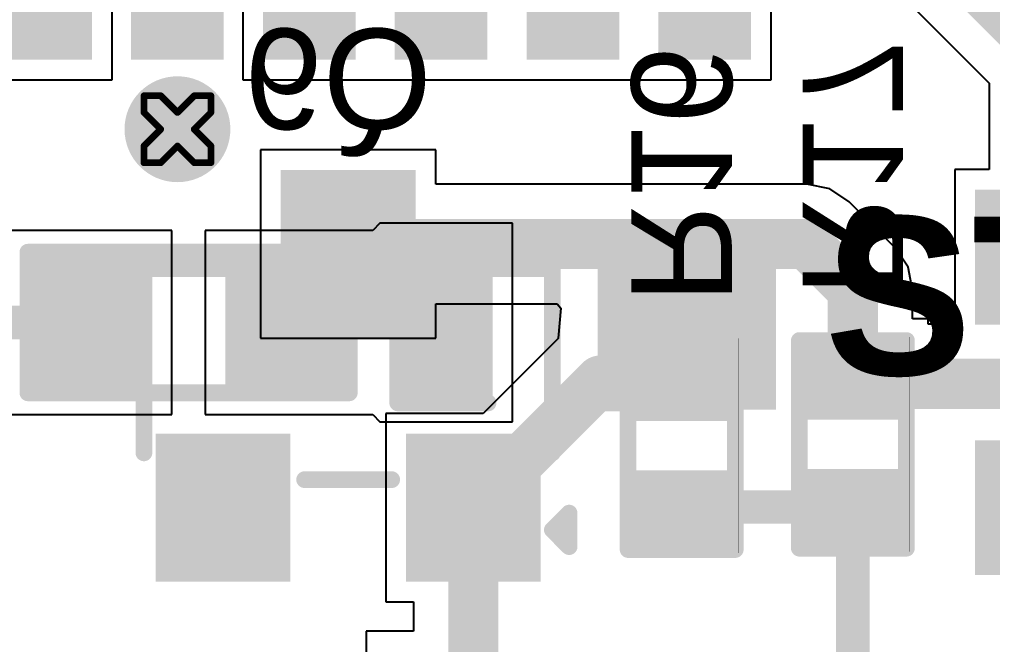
# Model space of a CAD drawing. Header units: inches. Extents: x -1 to 351, y 0 to 83.
# Drawn here: x 59.42 to 66.81, y 15.6 to 20.34 of the extents above; entities that cross this region are included whole.
import ezdxf

# ---------------------------------------------------------------- set-up
doc = ezdxf.new("R2010")
doc.units = ezdxf.units.IN
for name, color, linetype in [('Bottom Layer', 5, 'Continuous'), ('Bottom Overlay', 54, 'Continuous'), ('Bottom Paste', 16, 'Continuous'), ('Bottom Solder', 6, 'Continuous'), ('Drill Drawing', 1, 'Continuous'), ('Top Layer', 1, 'Continuous'), ('Top Overlay', 2, 'Continuous'), ('Top Paste', 8, 'Continuous'), ('Top Solder', 216, 'Continuous'), ('Via Holes', 16, 'Continuous')]:
    doc.layers.add(name, color=color, linetype=linetype)
doc.styles.add('Arial', font='', dxfattribs={"height": 0.2})
doc.styles.add('Arial_Bold', font='', dxfattribs={"height": 0.2})
doc.styles.get('Arial').set_extended_font_data('Arial')
doc.styles.get('Arial_Bold').set_extended_font_data('Arial', bold=True)

# ---------------------------------------------------------------- blocks, each defined once
blk = doc.blocks.new('R___0402_B_32')
at = {"layer": 'Bottom Layer'}
for points in [[(-0.2413, 0.3175), (-0.2412999999999999, -0.3175), (-0.6985, -0.3175), (-0.6985, 0.3175)], [(0.6985, 0.3175), (0.6985, -0.3175), (0.2413, -0.3175), (0.2412999999999999, 0.3175)]]:
    blk.add_hatch(color=5, dxfattribs=at).paths.add_polyline_path(points)
at = {"layer": 'Bottom Paste'}
for points in [[(-0.2413, 0.3175), (-0.2412999999999999, -0.3175), (-0.6985, -0.3175), (-0.6985, 0.3175)], [(0.6985, 0.3175), (0.6985, -0.3175), (0.2413, -0.3175), (0.2412999999999999, 0.3175)]]:
    blk.add_hatch(color=16, dxfattribs=at).paths.add_polyline_path(points)
at = {"layer": 'Bottom Solder'}
for points in [[(-0.18629884, 0.37250116), (-0.1862988399999999, -0.37250116), (-0.75350116, -0.37250116), (-0.75350116, 0.37250116)], [(0.75350116, 0.37250116), (0.75350116, -0.37250116), (0.18629884, -0.37250116), (0.1862988399999999, 0.37250116)]]:
    blk.add_hatch(color=6, dxfattribs=at).paths.add_polyline_path(points)
at = {"layer": 'Bottom Overlay'}
for points, const_width in [([(-0.7874, -0.4064), (-0.7874, 0.4064)], 0.127), ([(0.7874, 0.4064), (-0.7874, 0.4064)], 0.127), ([(0.7874, -0.4064), (0.7874, 0.4064)], 0.127), ([(0.8128, 0.4318), (-0.8128, 0.4318)], 0.0032258), ([(0.7874, -0.4064), (-0.7874, -0.4064)], 0.127)]:
    blk.add_lwpolyline(points, dxfattribs=dict(at, const_width=const_width))
for points, const_width in [([(-0.8191499999999999, 0.4064, 1), (-0.7556499999999999, 0.4064, 1)], 0.0635), ([(-0.8191499999999999, 0.4064, 1), (-0.7556499999999999, 0.4064, 1)], 0.0635), ([(0.7556499999999999, 0.4064, 1), (0.8191499999999999, 0.4064, 1)], 0.0635), ([(0.7556499999999999, 0.4064, 1), (0.8191499999999999, 0.4064, 1)], 0.0635), ([(-0.81360518, 0.4318, 1), (-0.8119948199999999, 0.4318, 1)], 0.0016129), ([(0.8119948199999999, 0.4318, 1), (0.81360518, 0.4318, 1)], 0.0016129), ([(-0.8191499999999999, -0.4064, 1), (-0.7556499999999999, -0.4064, 1)], 0.0635), ([(-0.8191499999999999, -0.4064, 1), (-0.7556499999999999, -0.4064, 1)], 0.0635), ([(0.7556499999999999, -0.4064, 1), (0.8191499999999999, -0.4064, 1)], 0.0635), ([(0.7556499999999999, -0.4064, 1), (0.8191499999999999, -0.4064, 1)], 0.0635)]:
    blk.add_lwpolyline(points, format="xyb", close=True, dxfattribs=dict(at, const_width=const_width))
blk = doc.blocks.new('R___0402_B_33')
at = {"layer": 'Bottom Layer'}
for points in [[(-0.2413, 0.3175), (-0.2412999999999999, -0.3175), (-0.6985, -0.3175), (-0.6985, 0.3175)], [(0.6985, 0.3175), (0.6985, -0.3175), (0.2413, -0.3175), (0.2412999999999999, 0.3175)]]:
    blk.add_hatch(color=5, dxfattribs=at).paths.add_polyline_path(points)
at = {"layer": 'Bottom Paste'}
for points in [[(-0.2413, 0.3175), (-0.2412999999999999, -0.3175), (-0.6985, -0.3175), (-0.6985, 0.3175)], [(0.6985, 0.3175), (0.6985, -0.3175), (0.2413, -0.3175), (0.2412999999999999, 0.3175)]]:
    blk.add_hatch(color=16, dxfattribs=at).paths.add_polyline_path(points)
at = {"layer": 'Bottom Solder'}
for points in [[(-0.18629884, 0.37250116), (-0.1862988399999999, -0.37250116), (-0.75350116, -0.37250116), (-0.75350116, 0.37250116)], [(0.75350116, 0.37250116), (0.75350116, -0.37250116), (0.18629884, -0.37250116), (0.1862988399999999, 0.37250116)]]:
    blk.add_hatch(color=6, dxfattribs=at).paths.add_polyline_path(points)
at = {"layer": 'Bottom Overlay'}
for points, const_width in [([(-0.7874, -0.4064), (-0.7874, 0.4064)], 0.127), ([(0.7874, 0.4064), (-0.7874, 0.4064)], 0.127), ([(0.7874, -0.4064), (0.7874, 0.4064)], 0.127), ([(0.8128, 0.4318), (-0.8128, 0.4318)], 0.0032258), ([(0.7874, -0.4064), (-0.7874, -0.4064)], 0.127)]:
    blk.add_lwpolyline(points, dxfattribs=dict(at, const_width=const_width))
for points, const_width in [([(-0.8191499999999999, 0.4064, 1), (-0.7556499999999999, 0.4064, 1)], 0.0635), ([(-0.8191499999999999, 0.4064, 1), (-0.7556499999999999, 0.4064, 1)], 0.0635), ([(0.7556499999999999, 0.4064, 1), (0.8191499999999999, 0.4064, 1)], 0.0635), ([(0.7556499999999999, 0.4064, 1), (0.8191499999999999, 0.4064, 1)], 0.0635), ([(-0.81360518, 0.4318, 1), (-0.8119948199999999, 0.4318, 1)], 0.0016129), ([(0.8119948199999999, 0.4318, 1), (0.81360518, 0.4318, 1)], 0.0016129), ([(-0.8191499999999999, -0.4064, 1), (-0.7556499999999999, -0.4064, 1)], 0.0635), ([(-0.8191499999999999, -0.4064, 1), (-0.7556499999999999, -0.4064, 1)], 0.0635), ([(0.7556499999999999, -0.4064, 1), (0.8191499999999999, -0.4064, 1)], 0.0635), ([(0.7556499999999999, -0.4064, 1), (0.8191499999999999, -0.4064, 1)], 0.0635)]:
    blk.add_lwpolyline(points, format="xyb", close=True, dxfattribs=dict(at, const_width=const_width))
blk = doc.blocks.new('R___0603_43')
at = {"layer": 'Top Layer'}
for points in [[(-0.3809999999999999, 0.4445), (-0.3810000000000001, -0.4445), (-1.143, -0.4445), (-1.143, 0.4445)], [(1.143, 0.4445), (1.143, -0.4445), (0.3809999999999999, -0.4445), (0.3810000000000001, 0.4445)]]:
    blk.add_hatch(color=1, dxfattribs=at).paths.add_polyline_path(points)
at = {"layer": 'Top Paste'}
for points in [[(-0.3809999999999999, 0.4445), (-0.3810000000000001, -0.4445), (-1.143, -0.4445), (-1.143, 0.4445)], [(1.143, 0.4445), (1.143, -0.4445), (0.3809999999999999, -0.4445), (0.3810000000000001, 0.4445)]]:
    blk.add_hatch(color=8, dxfattribs=at).paths.add_polyline_path(points)
at = {"layer": 'Top Solder'}
for points in [[(-0.2793999999999999, 0.5460999999999999), (-0.2794, -0.5461), (-1.2446, -0.5460999999999999), (-1.2446, 0.5461)], [(1.2446, 0.5460999999999999), (1.2446, -0.5461), (0.2793999999999999, -0.5460999999999999), (0.2794, 0.5461)]]:
    blk.add_hatch(color=216, dxfattribs=at).paths.add_polyline_path(points)
at = {"layer": 'Top Overlay', "const_width": 0.127}
for points in [[(-1.2192, -0.5334), (-1.2192, 0.5334)], [(-1.2192, 0.5334), (1.2192, 0.5334)], [(1.2192, -0.5334), (1.2192, 0.5334)], [(-1.2192, -0.5334), (1.2192, -0.5334)]]:
    blk.add_lwpolyline(points, dxfattribs=at)
at = {"layer": 'Top Overlay', "const_width": 0.0635}
for points in [[(-1.25095, 0.5334, 1), (-1.18745, 0.5334, 1)], [(-1.25095, 0.5334, 1), (-1.18745, 0.5334, 1)], [(1.18745, 0.5334, 1), (1.25095, 0.5334, 1)], [(1.18745, 0.5334, 1), (1.25095, 0.5334, 1)], [(-1.25095, -0.5334, 1), (-1.18745, -0.5334, 1)], [(-1.25095, -0.5334, 1), (-1.18745, -0.5334, 1)], [(1.18745, -0.5334, 1), (1.25095, -0.5334, 1)], [(1.18745, -0.5334, 1), (1.25095, -0.5334, 1)]]:
    blk.add_lwpolyline(points, format="xyb", close=True, dxfattribs=at)
blk = doc.blocks.new('SOT_23_B_49')
at = {"layer": 'Bottom Layer'}
for points in [[(-1.36000109, 1.46000089), (-0.54000019, 1.46000089), (-0.54000019, 0.54000019), (-1.36000109, 0.54000019)], [(0.54000019, 1.46000089), (1.36000109, 1.46000089), (1.36000109, 0.54000019), (0.54000019, 0.54000019)], [(-0.41000045, -0.54000019), (0.41000045, -0.54000019), (0.41000045, -1.46000089), (-0.41000045, -1.46000089)]]:
    blk.add_hatch(color=5, dxfattribs=at).paths.add_polyline_path(points)
at = {"layer": 'Bottom Paste'}
for points in [[(-1.36000109, 1.46000089), (-0.54000019, 1.46000089), (-0.54000019, 0.54000019), (-1.36000109, 0.54000019)], [(0.54000019, 1.46000089), (1.36000109, 1.46000089), (1.36000109, 0.54000019), (0.54000019, 0.54000019)], [(-0.41000045, -0.54000019), (0.41000045, -0.54000019), (0.41000045, -1.46000089), (-0.41000045, -1.46000089)]]:
    blk.add_hatch(color=16, dxfattribs=at).paths.add_polyline_path(points)
at = {"layer": 'Bottom Solder'}
for points in [[(-1.46160109, 1.56160089), (-0.43840019, 1.56160089), (-0.43840019, 0.43840019), (-1.46160109, 0.43840019)], [(0.43840019, 1.56160089), (1.46160109, 1.56160089), (1.46160109, 0.43840019), (0.43840019, 0.43840019)], [(-0.51160045, -0.43840019), (0.51160045, -0.43840019), (0.51160045, -1.56160089), (-0.51160045, -1.56160089)]]:
    blk.add_hatch(color=6, dxfattribs=at).paths.add_polyline_path(points)
at = {"layer": 'Bottom Overlay', "const_width": 0.127}
for points in [[(-1.6764, 1.2954), (-1.6764, 1.0414)], [(-1.5494, 1.1684), (-1.6764, 1.2954)], [(-1.5494, 1.1684), (-1.6764, 1.0414)], [(0.3302, 0.7874), (-0.3302, 0.7874)], [(-1.5494, 0.5841999999999999), (-1.5494, -0.8128)], [(1.5494, 0.5841999999999999), (1.5494, -0.8128)], [(-0.5588, -0.8128), (-1.5494, -0.8128)], [(1.5494, -0.8128), (0.5588, -0.8128)]]:
    blk.add_lwpolyline(points, dxfattribs=at)
at = {"layer": 'Bottom Overlay', "const_width": 0.0635}
for points in [[(-1.70815, 1.2954, 1), (-1.64465, 1.2954, 1)], [(-1.70815, 1.2954, 1), (-1.64465, 1.2954, 1)], [(-1.58115, 1.1684, 1), (-1.51765, 1.1684, 1)], [(-1.58115, 1.1684, 1), (-1.51765, 1.1684, 1)], [(-1.70815, 1.0414, 1), (-1.64465, 1.0414, 1)], [(-1.70815, 1.0414, 1), (-1.64465, 1.0414, 1)], [(-0.36195, 0.7874, 1), (-0.29845, 0.7874, 1)], [(0.29845, 0.7874, 1), (0.36195, 0.7874, 1)], [(-1.58115, 0.5841999999999999, 1), (-1.51765, 0.5841999999999999, 1)], [(1.51765, 0.5841999999999999, 1), (1.58115, 0.5841999999999999, 1)], [(-1.58115, -0.8128, 1), (-1.51765, -0.8128, 1)], [(-1.58115, -0.8128, 1), (-1.51765, -0.8128, 1)], [(-0.5905499999999999, -0.8128, 1), (-0.52705, -0.8128, 1)], [(0.52705, -0.8128, 1), (0.5905499999999999, -0.8128, 1)], [(1.51765, -0.8128, 1), (1.58115, -0.8128, 1)], [(1.51765, -0.8128, 1), (1.58115, -0.8128, 1)]]:
    blk.add_lwpolyline(points, format="xyb", close=True, dxfattribs=at)
blk = doc.blocks.new('SOT_23_B_51')
at = {"layer": 'Bottom Layer'}
for points in [[(-1.36000109, 1.46000089), (-0.54000019, 1.46000089), (-0.54000019, 0.54000019), (-1.36000109, 0.54000019)], [(0.54000019, 1.46000089), (1.36000109, 1.46000089), (1.36000109, 0.54000019), (0.54000019, 0.54000019)], [(-0.41000045, -0.54000019), (0.41000045, -0.54000019), (0.41000045, -1.46000089), (-0.41000045, -1.46000089)]]:
    blk.add_hatch(color=5, dxfattribs=at).paths.add_polyline_path(points)
at = {"layer": 'Bottom Paste'}
for points in [[(-1.36000109, 1.46000089), (-0.54000019, 1.46000089), (-0.54000019, 0.54000019), (-1.36000109, 0.54000019)], [(0.54000019, 1.46000089), (1.36000109, 1.46000089), (1.36000109, 0.54000019), (0.54000019, 0.54000019)], [(-0.41000045, -0.54000019), (0.41000045, -0.54000019), (0.41000045, -1.46000089), (-0.41000045, -1.46000089)]]:
    blk.add_hatch(color=16, dxfattribs=at).paths.add_polyline_path(points)
at = {"layer": 'Bottom Solder'}
for points in [[(-1.46160109, 1.56160089), (-0.43840019, 1.56160089), (-0.43840019, 0.43840019), (-1.46160109, 0.43840019)], [(0.43840019, 1.56160089), (1.46160109, 1.56160089), (1.46160109, 0.43840019), (0.43840019, 0.43840019)], [(-0.51160045, -0.43840019), (0.51160045, -0.43840019), (0.51160045, -1.56160089), (-0.51160045, -1.56160089)]]:
    blk.add_hatch(color=6, dxfattribs=at).paths.add_polyline_path(points)
at = {"layer": 'Bottom Overlay', "const_width": 0.127}
for points in [[(-1.6764, 1.2954), (-1.6764, 1.0414)], [(-1.6764, 1.2954), (-1.5494, 1.1684)], [(-1.5494, 1.1684), (-1.6764, 1.0414)], [(-0.3302, 0.7874), (0.3302, 0.7874)], [(-1.5494, 0.5841999999999999), (-1.5494, -0.8128)], [(1.5494, 0.5841999999999999), (1.5494, -0.8128)], [(-1.5494, -0.8128), (-0.5588, -0.8128)], [(0.5588, -0.8128), (1.5494, -0.8128)]]:
    blk.add_lwpolyline(points, dxfattribs=at)
at = {"layer": 'Bottom Overlay', "const_width": 0.0635}
for points in [[(-1.70815, 1.2954, 1), (-1.64465, 1.2954, 1)], [(-1.70815, 1.2954, 1), (-1.64465, 1.2954, 1)], [(-1.58115, 1.1684, 1), (-1.51765, 1.1684, 1)], [(-1.58115, 1.1684, 1), (-1.51765, 1.1684, 1)], [(-1.70815, 1.0414, 1), (-1.64465, 1.0414, 1)], [(-1.70815, 1.0414, 1), (-1.64465, 1.0414, 1)], [(-0.36195, 0.7874, 1), (-0.29845, 0.7874, 1)], [(0.29845, 0.7874, 1), (0.36195, 0.7874, 1)], [(-1.58115, 0.5841999999999999, 1), (-1.51765, 0.5841999999999999, 1)], [(1.51765, 0.5841999999999999, 1), (1.58115, 0.5841999999999999, 1)], [(-1.58115, -0.8128, 1), (-1.51765, -0.8128, 1)], [(-1.58115, -0.8128, 1), (-1.51765, -0.8128, 1)], [(-0.5905499999999999, -0.8128, 1), (-0.52705, -0.8128, 1)], [(0.52705, -0.8128, 1), (0.5905499999999999, -0.8128, 1)], [(1.51765, -0.8128, 1), (1.58115, -0.8128, 1)], [(1.51765, -0.8128, 1), (1.58115, -0.8128, 1)]]:
    blk.add_lwpolyline(points, format="xyb", close=True, dxfattribs=at)
blk = doc.blocks.new('LED_0603_57')
at = {"layer": 'Top Layer'}
for points in [[(-0.999998, 0.5000002699999999), (-0.499999, 0.5000002699999999), (-0.499999, -0.5000002699999999), (-0.999998, -0.5000002699999999)], [(0.50000154, 0.5000002699999999), (1.00000054, 0.5000002699999999), (1.00000054, -0.5000002699999999), (0.50000154, -0.5000002699999999)]]:
    blk.add_hatch(color=1, dxfattribs=at).paths.add_polyline_path(points)
at = {"layer": 'Top Overlay'}
blk.add_hatch(color=2, dxfattribs=at).paths.add_polyline_path([(1.11761778, -0.6603492), (1.7526127, -0.6603492), (1.7526127, 0.6604508), (1.11761778, 0.6604508)])
at = {"layer": 'Top Paste'}
for points in [[(-0.999998, 0.5000002699999999), (-0.499999, 0.5000002699999999), (-0.499999, -0.5000002699999999), (-0.999998, -0.5000002699999999)], [(0.50000154, 0.5000002699999999), (1.00000054, 0.5000002699999999), (1.00000054, -0.5000002699999999), (0.50000154, -0.5000002699999999)]]:
    blk.add_hatch(color=8, dxfattribs=at).paths.add_polyline_path(points)
at = {"layer": 'Top Solder'}
for points in [[(-1.101598, 0.6016002699999999), (-0.398399, 0.6016002699999999), (-0.398399, -0.6016002699999999), (-1.101598, -0.6016002699999999)], [(0.39840154, 0.6016002699999999), (1.10160054, 0.6016002699999999), (1.10160054, -0.6016002699999999), (0.39840154, -0.6016002699999999)]]:
    blk.add_hatch(color=216, dxfattribs=at).paths.add_polyline_path(points)
at = {"layer": 'Top Overlay', "const_width": 0.127}
for points in [[(-1.1176, 0.6096), (-0.4318, 0.6096)], [(-1.1176, -0.6096), (-1.1176, 0.6096)], [(0.4318, 0.6096), (1.11760254, 0.6096)], [(1.11760254, -0.6096), (1.11760254, 0.6096)], [(-1.1176, -0.6096), (-0.4318, -0.6096)], [(0.4318, -0.6096), (1.11760254, -0.6096)]]:
    blk.add_lwpolyline(points, dxfattribs=at)
at = {"layer": 'Top Overlay', "const_width": 0.0635}
for points in [[(-1.14935, 0.6096, 1), (-1.08585, 0.6096, 1)], [(-1.14935, 0.6096, 1), (-1.08585, 0.6096, 1)], [(-0.46355, 0.6096, 1), (-0.40005, 0.6096, 1)], [(0.40005, 0.6096, 1), (0.46355, 0.6096, 1)], [(1.08585254, 0.6096, 1), (1.14935254, 0.6096, 1)], [(1.08585254, 0.6096, 1), (1.14935254, 0.6096, 1)], [(-1.14935, -0.6096, 1), (-1.08585, -0.6096, 1)], [(-1.14935, -0.6096, 1), (-1.08585, -0.6096, 1)], [(-0.46355, -0.6096, 1), (-0.40005, -0.6096, 1)], [(0.40005, -0.6096, 1), (0.46355, -0.6096, 1)], [(1.08585254, -0.6096, 1), (1.14935254, -0.6096, 1)], [(1.08585254, -0.6096, 1), (1.14935254, -0.6096, 1)]]:
    blk.add_lwpolyline(points, format="xyb", close=True, dxfattribs=at)
blk = doc.blocks.new('V________T______59')
at = {"layer": 'Top Layer'}
for points in [[(-2.74999704, -0.46249971), (-2.24999804, -0.46249971), (-2.24999804, -2.06249905), (-2.74999704, -2.06249905)], [(-1.7499965, -0.46249971), (-1.2499975, -0.46249971), (-1.2499975, -2.06249905), (-1.7499965, -2.06249905)], [(-0.7499959599999999, -0.46249971), (-0.24999696, -0.46249971), (-0.24999696, -2.06249905), (-0.7499959599999999, -2.06249905)], [(0.25000204, -0.46249971), (0.75000104, -0.46249971), (0.75000104, -2.06249905), (0.25000204, -2.06249905)], [(1.25000258, -0.46249971), (1.75000158, -0.46249971), (1.75000158, -2.06249905), (1.25000258, -2.06249905)], [(2.25000312, -0.46249971), (2.75000212, -0.46249971), (2.75000212, -2.06249905), (2.25000312, -2.06249905)]]:
    blk.add_hatch(color=1, dxfattribs=at).paths.add_polyline_path(points)
at = {"layer": 'Top Paste'}
for points in [[(-2.74999704, -0.46249971), (-2.24999804, -0.46249971), (-2.24999804, -2.06249905), (-2.74999704, -2.06249905)], [(-1.7499965, -0.46249971), (-1.2499975, -0.46249971), (-1.2499975, -2.06249905), (-1.7499965, -2.06249905)], [(-0.7499959599999999, -0.46249971), (-0.24999696, -0.46249971), (-0.24999696, -2.06249905), (-0.7499959599999999, -2.06249905)], [(0.25000204, -0.46249971), (0.75000104, -0.46249971), (0.75000104, -2.06249905), (0.25000204, -2.06249905)], [(1.25000258, -0.46249971), (1.75000158, -0.46249971), (1.75000158, -2.06249905), (1.25000258, -2.06249905)], [(2.25000312, -0.46249971), (2.75000212, -0.46249971), (2.75000212, -2.06249905), (2.25000312, -2.06249905)]]:
    blk.add_hatch(color=8, dxfattribs=at).paths.add_polyline_path(points)
at = {"layer": 'Top Solder'}
for points in [[(-2.85159704, -0.36089971), (-2.14839804, -0.36089971), (-2.14839804, -2.16409905), (-2.85159704, -2.16409905)], [(-1.8515965, -0.36089971), (-1.1483975, -0.36089971), (-1.1483975, -2.16409905), (-1.8515965, -2.16409905)], [(-0.8515959599999999, -0.36089971), (-0.14839696, -0.36089971), (-0.14839696, -2.16409905), (-0.8515959599999999, -2.16409905)], [(0.14840204, -0.36089971), (0.8516010399999999, -0.36089971), (0.8516010399999999, -2.16409905), (0.14840204, -2.16409905)], [(1.14840258, -0.36089971), (1.85160158, -0.36089971), (1.85160158, -2.16409905), (1.14840258, -2.16409905)], [(2.14840312, -0.36089971), (2.85160212, -0.36089971), (2.85160212, -2.16409905), (2.14840312, -2.16409905)]]:
    blk.add_hatch(color=216, dxfattribs=at).paths.add_polyline_path(points)

msp = doc.modelspace()

# ---------------------------------------------------------------- hatches: boundary and pattern name
at = {"layer": 'Bottom Layer'}
h = msp.add_hatch(color=5, dxfattribs=at)
edge = h.paths.add_edge_path()
edge.add_arc((60.62318329999999, 19.5039615), 0.2999994, 0, 360)
at = {"layer": 'Bottom Solder'}
h = msp.add_hatch(color=6, dxfattribs=at)
edge = h.paths.add_edge_path()
edge.add_arc((60.62318329999999, 19.5039615), 0.4015993999999999, 0, 360)
at = {"layer": 'Top Layer'}
h = msp.add_hatch(color=1, dxfattribs=at)
edge = h.paths.add_edge_path()
edge.add_arc((60.62318329999999, 19.5039615), 0.2999994, 0, 360)
at = {"layer": 'Top Solder'}
h = msp.add_hatch(color=216, dxfattribs=at)
edge = h.paths.add_edge_path()
edge.add_arc((60.62318329999999, 19.5039615), 0.4015993999999999, 0, 360)
at = {"layer": 'Via Holes'}
h = msp.add_hatch(color=7, dxfattribs=at)
edge = h.paths.add_edge_path()
edge.add_arc((60.62318329999999, 19.5039615), 0.1499997, 0, 360)

# ---------------------------------------------------------------- linework, layer by layer
at = {"layer": 'Bottom Layer'}
for p, q in [((65.59633057999999, 21.03968614), (66.78243945999999, 19.8535798)), ((66.78243945999999, 19.8535798), (66.78243945999999, 19.19740636)), ((62.58235134, 19.34740606), (61.25435297999999, 19.34740606)), ((61.25435297999999, 19.34740606), (61.25435297999999, 17.9194079)), ((62.58235134, 19.0866141), (62.58235134, 19.34740606)), ((66.78243945999999, 19.19740636), (66.52164749999999, 19.19740636)), ((66.52164749999999, 19.19740636), (66.52164749999999, 18.02641302)), ((65.39847474, 19.0866141), (62.58235134, 19.0866141)), ((65.57191101999999, 19.05211582), (65.39847474, 19.0866141)), ((65.71894146, 18.9538737), (65.57191101999999, 19.05211582)), ((66.06833877999999, 18.60447384), (65.71894146, 18.9538737)), ((66.0683464, 18.60446876), (66.06833877999999, 18.60447384)), ((66.16658851999999, 18.45743832), (66.0683464, 18.60446876)), ((66.20108934, 18.28400204), (66.16658851999999, 18.45743832)), ((66.2010868, 18.28398934), (66.20108934, 18.28400204)), ((66.2010868, 18.06600654), (66.2010868, 18.28398934)), ((62.58235134, 17.9194079), (62.58235134, 18.18019986)), ((62.58235134, 18.18019986), (63.50529589999999, 18.18019986)), ((63.50529589999999, 18.18019986), (63.53301491999999, 18.14581334)), ((63.53301491999999, 18.14581334), (63.51184147999999, 17.91782802)), ((66.31937968, 18.06600654), (66.2010868, 18.06600654)), ((66.31937968, 18.02641302), (66.31937968, 18.06600654)), ((66.52164749999999, 18.02641302), (66.31937968, 18.02641302)), ((61.25435297999999, 17.9194079), (62.58235134, 17.9194079)), ((63.51183894, 17.91782294), (62.94141843999999, 17.34740498)), ((63.51184147999999, 17.91782802), (63.51183894, 17.91782294)), ((62.94141843999999, 17.34740498), (62.20435362, 17.34740498)), ((62.20435362, 17.34740498), (62.20435362, 15.91940682)), ((62.20435362, 15.91940682), (62.41514567999999, 15.91940682)), ((62.41514567999999, 15.91940682), (62.41514567999999, 15.69681646)), ((62.41514567999999, 15.69681646), (62.05388148, 15.69681646)), ((62.05388148, 15.69681646), (62.05388148, 13.188823))]:
    msp.add_line(p, q, dxfattribs=at)
for points, const_width in [([(65.7840569, 21.49289326), (67.23564658, 20.04130358)], 0.3809999999999999), ([(61.91835216, 18.63340698), (65.39847474, 18.63340698)], 0.3809999999999999), ([(65.39847474, 18.63340698), (65.74787968, 18.28400204)], 0.3809999999999999), ([(65.74787968, 17.5732059), (65.74787968, 18.28400204)], 0.3809999999999999), ([(63.13785442, 16.90290752), (63.83231073999999, 17.59736384)], 0.3809999999999999), ([(63.83231073999999, 17.59736384), (64.4246362, 17.59736384)], 0.3809999999999999), ([(64.4246362, 17.59736384), (64.44879413999999, 17.5732059)], 0.3809999999999999), ([(65.74787968, 17.5732059), (67.02288348, 17.5732059)], 0.3809999999999999), ([(62.8683528, 16.6834058), (63.08785451999999, 16.90290752)], 0.3809999999999999), ([(63.08785451999999, 16.90290752), (63.13785442, 16.90290752)], 0.3809999999999999), ([(62.8683528, 16.6334059), (62.8683528, 16.6834058)], 0.3809999999999999), ([(62.8683528, 16.6334059), (62.8683528, 16.6834058)], 0.3809999999999999), ([(62.8683528, 14.78234534), (62.8683528, 16.6834058)], 0.3809999999999999), ([(64.44879413999999, 16.6334059), (64.45389446, 16.63850622)], 0.254), ([(64.45389446, 16.63850622), (65.74277936, 16.63850622)], 0.254), ([(65.74277936, 16.63850622), (65.74787968, 16.64360654)], 0.254), ([(65.74787968, 14.44281846), (65.74787968, 16.64360654)], 0.254)]:
    msp.add_lwpolyline(points, dxfattribs=dict(at, const_width=const_width))
for points, const_width in [([(61.82310215999999, 18.63340698, 1), (62.01360216, 18.63340698, 1)], 0.1905), ([(65.30322473999999, 18.63340698, 1), (65.49372474, 18.63340698, 1)], 0.1905), ([(65.30322473999999, 18.63340698, 1), (65.49372474, 18.63340698, 1)], 0.1905), ([(65.65262968, 18.28400204, 1), (65.84312967999999, 18.28400204, 1)], 0.1905), ([(65.65262968, 18.28400204, 1), (65.84312967999999, 18.28400204, 1)], 0.1905), ([(63.73706074, 17.59736384, 1), (63.92756074, 17.59736384, 1)], 0.1905), ([(63.73706074, 17.59736384, 1), (63.92756074, 17.59736384, 1)], 0.1905), ([(64.32938619999999, 17.59736384, 1), (64.5198862, 17.59736384, 1)], 0.1905), ([(64.32938619999999, 17.59736384, 1), (64.5198862, 17.59736384, 1)], 0.1905), ([(64.35354414, 17.5732059, 1), (64.54404414, 17.5732059, 1)], 0.1905), ([(65.65262968, 17.5732059, 1), (65.84312967999999, 17.5732059, 1)], 0.1905), ([(65.65262968, 17.5732059, 1), (65.84312967999999, 17.5732059, 1)], 0.1905), ([(62.99260452, 16.90290752, 1), (63.18310451999999, 16.90290752, 1)], 0.1905), ([(62.99260452, 16.90290752, 1), (63.18310451999999, 16.90290752, 1)], 0.1905), ([(63.04260442, 16.90290752, 1), (63.23310442, 16.90290752, 1)], 0.1905), ([(63.04260442, 16.90290752, 1), (63.23310442, 16.90290752, 1)], 0.1905), ([(62.7731028, 16.6834058, 1), (62.9636028, 16.6834058, 1)], 0.1905), ([(62.7731028, 16.6834058, 1), (62.9636028, 16.6834058, 1)], 0.1905), ([(62.7731028, 16.6834058, 1), (62.9636028, 16.6834058, 1)], 0.1905), ([(62.7731028, 16.6834058, 1), (62.9636028, 16.6834058, 1)], 0.1905), ([(62.7731028, 16.6334059, 1), (62.9636028, 16.6334059, 1)], 0.1905), ([(62.7731028, 16.6334059, 1), (62.9636028, 16.6334059, 1)], 0.1905), ([(64.38529414, 16.6334059, 1), (64.51229414, 16.6334059, 1)], 0.127), ([(64.39039446, 16.63850622, 1), (64.51739445999999, 16.63850622, 1)], 0.127), ([(64.39039446, 16.63850622, 1), (64.51739445999999, 16.63850622, 1)], 0.127), ([(65.67927936, 16.63850622, 1), (65.80627936, 16.63850622, 1)], 0.127), ([(65.67927936, 16.63850622, 1), (65.80627936, 16.63850622, 1)], 0.127), ([(65.68437967999999, 16.64360654, 1), (65.81137968, 16.64360654, 1)], 0.127), ([(65.68437967999999, 16.64360654, 1), (65.81137968, 16.64360654, 1)], 0.127)]:
    msp.add_lwpolyline(points, format="xyb", close=True, dxfattribs=dict(at, const_width=const_width))
at = {"layer": 'Drill Drawing', "const_width": 0.0508}
for points in [[(60.36918329999999, 19.6309615), (60.36918329999999, 19.7579615)], [(60.36918329999999, 19.7579615), (60.4961833, 19.7579615)], [(60.4961833, 19.7579615), (60.62318329999999, 19.6309615)], [(60.62318329999999, 19.6309615), (60.7501833, 19.7579615)], [(60.7501833, 19.7579615), (60.87718329999999, 19.7579615)], [(60.87718329999999, 19.6309615), (60.87718329999999, 19.7579615)], [(60.36918329999999, 19.6309615), (60.4961833, 19.5039615)], [(60.7501833, 19.5039615), (60.87718329999999, 19.6309615)], [(60.36918329999999, 19.3769615), (60.4961833, 19.5039615)], [(60.7501833, 19.5039615), (60.87718329999999, 19.3769615)], [(60.36918329999999, 19.2499615), (60.36918329999999, 19.3769615)], [(60.4961833, 19.2499615), (60.62318329999999, 19.3769615)], [(60.62318329999999, 19.3769615), (60.7501833, 19.2499615)], [(60.87718329999999, 19.2499615), (60.87718329999999, 19.3769615)], [(60.36918329999999, 19.2499615), (60.4961833, 19.2499615)], [(60.7501833, 19.2499615), (60.87718329999999, 19.2499615)]]:
    msp.add_lwpolyline(points, dxfattribs=at)
at = {"layer": 'Drill Drawing', "const_width": 0.0254}
for points in [[(60.3564833, 19.7579615, 1), (60.3818833, 19.7579615, 1)], [(60.3564833, 19.7579615, 1), (60.3818833, 19.7579615, 1)], [(60.4834833, 19.7579615, 1), (60.50888329999999, 19.7579615, 1)], [(60.4834833, 19.7579615, 1), (60.50888329999999, 19.7579615, 1)], [(60.7374833, 19.7579615, 1), (60.7628833, 19.7579615, 1)], [(60.7374833, 19.7579615, 1), (60.7628833, 19.7579615, 1)], [(60.8644833, 19.7579615, 1), (60.88988329999999, 19.7579615, 1)], [(60.8644833, 19.7579615, 1), (60.88988329999999, 19.7579615, 1)], [(60.3564833, 19.6309615, 1), (60.3818833, 19.6309615, 1)], [(60.3564833, 19.6309615, 1), (60.3818833, 19.6309615, 1)], [(60.61048329999999, 19.6309615, 1), (60.6358833, 19.6309615, 1)], [(60.61048329999999, 19.6309615, 1), (60.6358833, 19.6309615, 1)], [(60.8644833, 19.6309615, 1), (60.88988329999999, 19.6309615, 1)], [(60.8644833, 19.6309615, 1), (60.88988329999999, 19.6309615, 1)], [(60.4834833, 19.5039615, 1), (60.50888329999999, 19.5039615, 1)], [(60.4834833, 19.5039615, 1), (60.50888329999999, 19.5039615, 1)], [(60.7374833, 19.5039615, 1), (60.7628833, 19.5039615, 1)], [(60.7374833, 19.5039615, 1), (60.7628833, 19.5039615, 1)], [(60.3564833, 19.3769615, 1), (60.3818833, 19.3769615, 1)], [(60.3564833, 19.3769615, 1), (60.3818833, 19.3769615, 1)], [(60.61048329999999, 19.3769615, 1), (60.6358833, 19.3769615, 1)], [(60.61048329999999, 19.3769615, 1), (60.6358833, 19.3769615, 1)], [(60.8644833, 19.3769615, 1), (60.88988329999999, 19.3769615, 1)], [(60.8644833, 19.3769615, 1), (60.88988329999999, 19.3769615, 1)], [(60.3564833, 19.2499615, 1), (60.3818833, 19.2499615, 1)], [(60.3564833, 19.2499615, 1), (60.3818833, 19.2499615, 1)], [(60.4834833, 19.2499615, 1), (60.50888329999999, 19.2499615, 1)], [(60.4834833, 19.2499615, 1), (60.50888329999999, 19.2499615, 1)], [(60.7374833, 19.2499615, 1), (60.7628833, 19.2499615, 1)], [(60.7374833, 19.2499615, 1), (60.7628833, 19.2499615, 1)], [(60.8644833, 19.2499615, 1), (60.88988329999999, 19.2499615, 1)], [(60.8644833, 19.2499615, 1), (60.88988329999999, 19.2499615, 1)]]:
    msp.add_lwpolyline(points, format="xyb", close=True, dxfattribs=at)
at = {"layer": 'Top Layer'}
for p, q in [((65.12718242, 19.87945224), (65.12718242, 21.98744904)), ((60.12718226, 19.87945224), (60.12718226, 21.84633172)), ((61.11918434, 21.84633172), (61.11918434, 19.87945224)), ((59.11918326, 19.87945224), (60.12718226, 19.87945224)), ((61.11918434, 19.87945224), (65.12718242, 19.87945224)), ((62.15796814, 18.79187504), (62.10456463999999, 18.7363735)), ((62.15796814, 18.7918725), (62.15796814, 18.79187504)), ((63.16596714, 18.7918725), (62.15796814, 18.7918725)), ((63.16596714, 17.2838745), (63.16596714, 18.7918725)), ((60.58056718, 18.7363735), (59.31056717999999, 18.7363735)), ((60.58056718, 17.3393735), (60.58056718, 18.7363735)), ((62.10456463999999, 18.7363735), (60.83456717999999, 18.7363735)), ((60.83456717999999, 18.7363735), (60.83456717999999, 17.3393735)), ((59.31056717999999, 17.3393735), (60.58056718, 17.3393735)), ((60.83456717999999, 17.3393735), (62.10456463999999, 17.3393735)), ((62.10456463999999, 17.3393735), (62.15796814, 17.28387196)), ((62.15796814, 17.28387196), (62.15796814, 17.2838745)), ((62.15796814, 17.2838745), (63.16596714, 17.2838745))]:
    msp.add_line(p, q, dxfattribs=at)
at = {"layer": 'Top Layer', "const_width": 0.254}
for points in [[(59.03055504, 18.0378735), (59.94556718, 18.0378735)], [(61.46956718, 18.0378735), (62.66196763999999, 18.0378735)]]:
    msp.add_lwpolyline(points, dxfattribs=at)
at = {"layer": 'Top Layer', "const_width": 0.127}
for points in [[(59.88206718, 18.0378735, 1), (60.00906718, 18.0378735, 1)], [(61.40606717999999, 18.0378735, 1), (61.53306718, 18.0378735, 1)], [(62.59846764, 18.0378735, 1), (62.72546763999999, 18.0378735, 1)]]:
    msp.add_lwpolyline(points, format="xyb", close=True, dxfattribs=at)

# ---------------------------------------------------------------- block references
for name, p in [('V________T______59', (62.12318029999999, 22.19595002)), ('LED_0603_57', (63.41196613999999, 18.0378735)), ('R___0603_43', (60.70756718, 18.0378735))]:
    msp.add_blockref(name, p)
for name, p, rotation in [('SOT_23_B_51', (68.23564712, 17.58340654), 90), ('SOT_23_B_49', (61.91835216, 17.63340644), 180), ('R___0402_B_33', (64.44879413999999, 17.1033059), 270), ('R___0402_B_32', (65.74787968, 17.11350654), 270)]:
    msp.add_blockref(name, p, dxfattribs=dict(rotation=rotation))

# ---------------------------------------------------------------- texts
at = {"layer": 'Bottom Overlay', "style": 'Arial', "text_generation_flag": 2}
msp.add_text('Q9', height=0.7619999999999999, dxfattribs=at).set_placement((62.55314641999999, 19.5039615))
for s, p in [('R16', (64.06791859999998, 18.18061642)), ('R17', (65.36700413999999, 18.23221652))]:
    msp.add_text(s, height=0.7619999999999999, rotation=270, dxfattribs=at).set_placement(p)
at = {"layer": 'Top Overlay', "style": 'Arial_Bold'}
msp.add_text('STATUS', height=1.20000014, dxfattribs=at).set_placement((65.53266294, 17.63987074))

doc.saveas('drawing.dxf')
